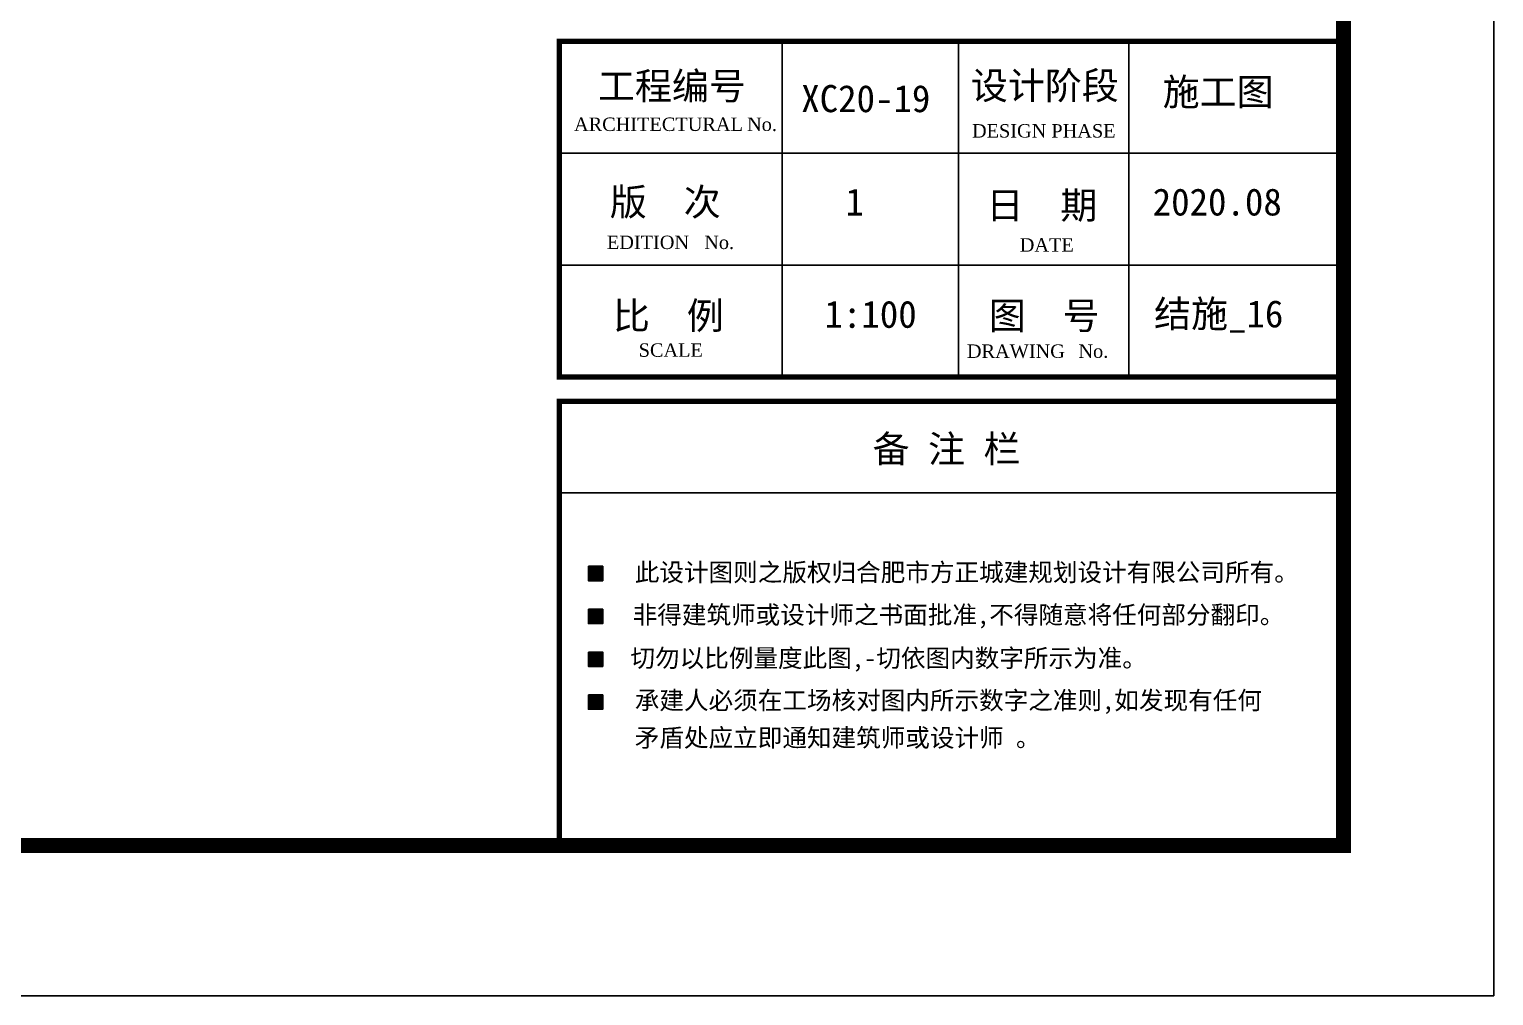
# Model space of a CAD drawing. Extents: x -2746917 to -971774, y -3334247 to -3250358.
# Drawn here: x -1105828 to -1096077, y -3316173 to -3309739 of the extents above; entities that cross this region are included whole.
import ezdxf

# ---------------------------------------------------------------- set-up
doc = ezdxf.new("R2010")
doc.units = 0
doc.header["$LTSCALE"] = 1000
doc.header["$MEASUREMENT"] = 0
doc.layers.get('0').update_dxf_attribs({"linetype": 'CONTINUOUS'})
for name, color, linetype in [('1', 140, 'CONTINUOUS'), ('PUB_TEXT', 7, 'CONTINUOUS'), ('PUB_TITLE', 4, 'CONTINUOUS')]:
    doc.layers.add(name, color=color, linetype=linetype)
doc.layers.add('yichutu', color=7, linetype='CONTINUOUS', true_color=0xffffff, plot=False)
doc.styles.add('GHF', font='times.ttf')
doc.styles.add('STYLE1', font='simhei.ttf', dxfattribs={"width": 0.8})

# ---------------------------------------------------------------- blocks, each defined once
blk = doc.blocks.new('yct-1189-420-118900-42000-100-2008.0')
at = {"layer": 'yichutu', "color": 7, "true_color": 0xffffff}
blk.add_lwpolyline([(0, 0), (0, 42000), (118900, 42000), (118900, 0)], close=True, dxfattribs=at)
blk = doc.blocks.new('*U3518')
at = {"layer": 'PUB_TEXT', "style": 'STYLE1'}
blk.add_text('备 注 栏', height=180, dxfattribs=at).set_placement((503975.6, -819746.6))
blk = doc.blocks.new('A$C3E121A49')
for points in [[(-1945.2, -9538.1), (-1849.3, -9538.1), (-1849.3, -9442.3), (-1945.2, -9442.3)], [(-1945.2, -9823.4), (-1849.3, -9823.4), (-1849.3, -9727.7), (-1945.2, -9727.7)], [(-1945.2, -10108.8), (-1849.3, -10108.8), (-1849.3, -10013), (-1945.2, -10013)], [(-1945.2, -10394.2), (-1849.3, -10394.2), (-1849.3, -10298.4), (-1945.2, -10298.4)]]:
    blk.add_hatch(color=256).paths.add_polyline_path(points)
for points in [[(-1945.2, -9442.3), (-1849.3, -9442.3), (-1849.3, -9538.1), (-1945.2, -9538.1)], [(-1945.2, -9727.7), (-1849.3, -9727.7), (-1849.3, -9823.4), (-1945.2, -9823.4)], [(-1945.2, -10013), (-1849.3, -10013), (-1849.3, -10108.8), (-1945.2, -10108.8)], [(-1945.2, -10298.4), (-1849.3, -10298.4), (-1849.3, -10394.2), (-1945.2, -10394.2)]]:
    blk.add_lwpolyline(points, close=True)
at = {"layer": '1'}
blk.add_line((-1687.7, -8344.7), (3083.3, -8344.7), dxfattribs=at)
at = {"layer": 'PUB_TITLE', "color": 4}
for p, q in [((-2137.9, -5947.6), (3083.3, -5947.6)), ((-2137.9, -5947.6), (3083.3, -5947.6)), ((-654.8, -5947.6), (-654.8, -8181.5)), ((519.6, -5947.6), (519.6, -8181.5)), ((1654.5, -5947.6), (1654.5, -8181.5)), ((-2137.9, -6692.2), (3083.3, -6692.2)), ((-2137.9, -7436.9), (3083.3, -7436.9)), ((-2137.9, -8953.6), (3083.3, -8953.6))]:
    blk.add_line(p, q, dxfattribs=at)
at = {"layer": 'PUB_TITLE'}
blk.add_lwpolyline([(-114816.7, -12300.8), (-114816.7, 29699.2), (4083.3, 29699.2), (4083.3, -12300.8)], close=True, dxfattribs=at)
at = {"layer": 'PUB_TITLE', "const_width": 100}
blk.add_lwpolyline([(3083.3, -11300.8), (3083.3, 28699.2), (-114103.5, 28699.2), (-114103.5, -11300.8), (3083.3, -11300.8)], dxfattribs=at)
at = {"layer": 'PUB_TITLE', "color": 4, "const_width": 35.1}
blk.add_lwpolyline([(-2137.9, -5947.6), (3083.3, -5947.6), (3083.3, -8181.5), (-2137.9, -8181.5)], close=True, dxfattribs=at)
blk.add_lwpolyline([(-2137.9, -11300.8), (-2137.9, -8344.7), (3083.3, -8344.7), (3083.3, -11300.8)], dxfattribs=at)
at = {"xscale": 1.002951946575195, "yscale": 1.002951914444566, "zscale": 1.002951922000932}
blk.add_blockref('*U3518', (-505515.5, 813415.6), dxfattribs=at)
at = {"layer": 'PUB_TEXT'}
for s, height, style, p in [('工程编号', 180.53, 'STYLE1', (-1881.4, -6334.8)), (' 设计阶段', 180.53, 'STYLE1', (479.2, -6332.4)), ('XC20-19', 180.53, 'STYLE1', (-527.6, -6418.7)), ('施工图', 180.53, 'STYLE1', (1878.9, -6374)), ('ARCHITECTURAL', 89.363, 'GHF', (-2040.6, -6544)), ('No.', 89.36, 'GHF', (-888.3, -6544)), ('     DESIGN PHASE', 89.363, 'GHF', (440.6, -6587.7)), ('版  次', 180.53, 'STYLE1', (-1802.1, -7106.8)), ('1', 180.5, 'STYLE1', (-233.2, -7106.8)), ('日  期', 180.53, 'STYLE1', (705.4, -7129.1)), ('2020.08', 180.53, 'STYLE1', (1812.7, -7106.8)), ('EDITION', 89.36, 'GHF', (-1821.7, -7329.9)), ('No.', 89.36, 'GHF', (-1173.4, -7329.9)), ('DATE', 89.36, 'GHF', (927.4, -7347.4)), ('比  例', 180.53, 'STYLE1', (-1781.3, -7864)), ('1:100', 180.53, 'STYLE1', (-372.8, -7854.4)), ('图  号', 180.53, 'STYLE1', (721.2, -7863.8)), ('SCALE', 89.36, 'GHF', (-1609.9, -8047.2)), ('DRAWING', 89.36, 'GHF', (575.5, -8054.5)), ('No.', 89.36, 'GHF', (1318, -8054.5))]:
    blk.add_text(s, height=height, dxfattribs=dict(at, style=style)).set_placement(p)
at = {"layer": 'PUB_TEXT', "style": 'STYLE1', "width": 1}
for s, p in [('此设计图则之版权归合肥市方正城建规划设计有限公司所有。', (-1635.9, -9541.8)), ('非得建筑师或设计师之书面批准,不得随意将任何部分翻印。', (-1649.9, -9825)), ('切勿以比例量度此图,-切依图内数字所示为准。', (-1664.7, -10113.4)), ('承建人必须在工场核对图内所示数字之准则,如发现有任何', (-1635.9, -10394.5)), ('矛盾处应立即通知建筑师或设计师 。', (-1635.9, -10643.6))]:
    blk.add_text(s, height=120.053, dxfattribs=at).set_placement(p)

msp = doc.modelspace()

# ---------------------------------------------------------------- block references
at = {"ltscale": 1.5}
msp.add_blockref('A$C3E121A49', (-1100160.58, -3303872.21), dxfattribs=at)
at = {"layer": 'yichutu'}
msp.add_blockref('yct-1189-420-118900-42000-100-2008.0', (-1214977.31, -3316173.05), dxfattribs=at)

# ---------------------------------------------------------------- texts
at = {"layer": 'PUB_TEXT', "color": 3, "style": 'STYLE1'}
msp.add_text('结施_16', height=180.531, dxfattribs=at).set_placement((-1098338.92, -3311723.66))

doc.saveas('drawing.dxf')
